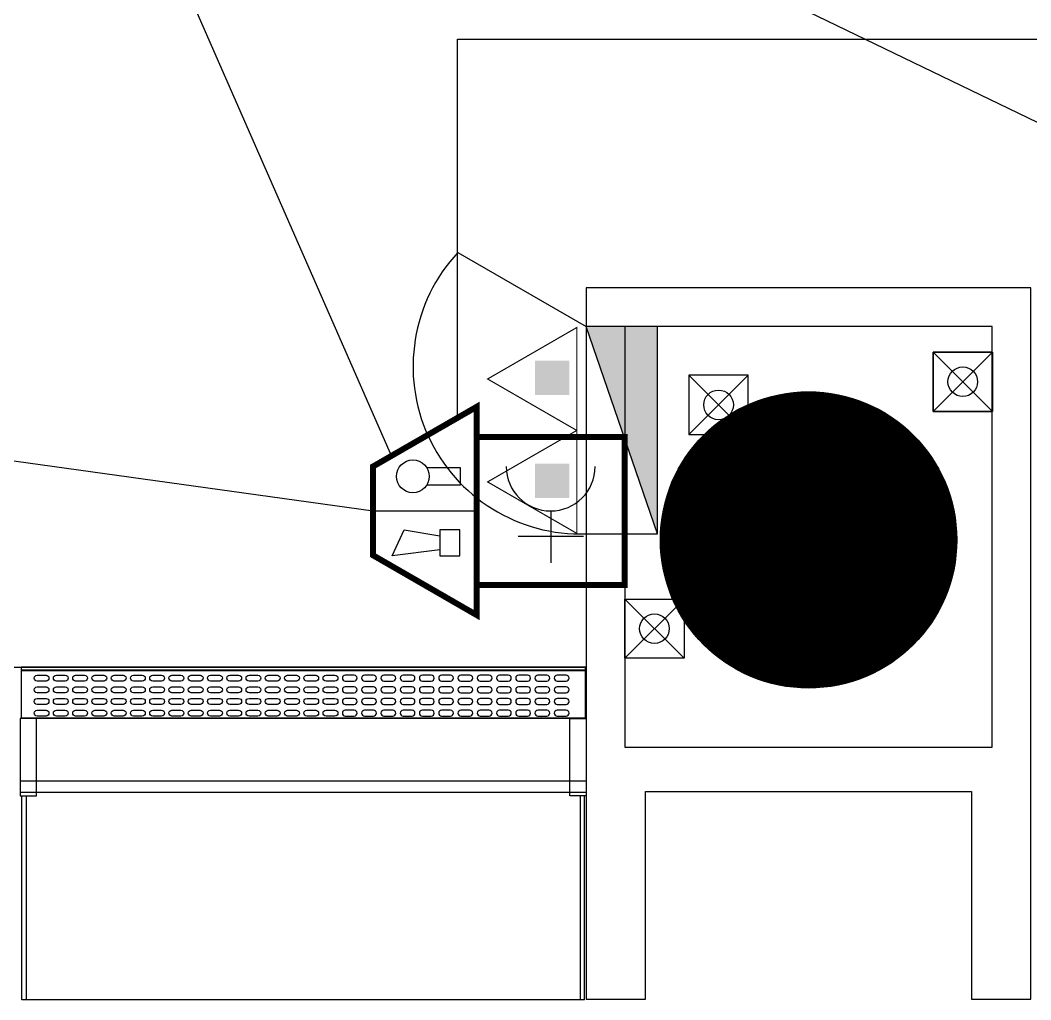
# Model space of a CAD drawing. Extents: x -284868 to 304789, y -137694 to 137894.
# Drawn here: x 199928 to 203338, y -119538 to -116232 of the extents above; entities that cross this region are included whole.
import ezdxf
from ezdxf.enums import TextEntityAlignment as Align

# ---------------------------------------------------------------- set-up
doc = ezdxf.new("R2010")
doc.units = 0
doc.layers.get('0').update_dxf_attribs({"linetype": 'CONTINUOUS'})
for name, color, linetype in [('0-建筑外轮廓', 8, 'CONTINUOUS'), ('0-建筑柱体', 251, 'CONTINUOUS'), ('0-消防栓(给排水)', 9, 'CONTINUOUS'), ('0-窗', 11, 'CONTINUOUS'), ('E-FIRE-CIRC', 120, 'CONTINUOUS'), ('EQUIP-消防', 3, 'CONTINUOUS'), ('EQUIP_消火栓', 20, 'CONTINUOUS'), ('F-地漏', 8, 'CONTINUOUS'), ('WIRE-消防电源', 2, 'TG_D'), ('灭火器', 23, 'CONTINUOUS')]:
    doc.layers.add(name, color=color, linetype=linetype)
doc.styles.get("Standard").update_dxf_attribs({"font": 'GBENOR', "bigfont": 'GBCBIG'})
doc.styles.add('TG_LINETYPE', font='SIMPLEX', dxfattribs={"width": 0.8, "height": 3, "bigfont": 'HZTXT'})
doc.linetypes.add('TG_D', pattern='A,2,-0.3,["D",TG_LINETYPE,S=0.1,R=0,X=-0.23,Y=-0.15],0', length=2.3)

# ---------------------------------------------------------------- blocks, each defined once
blk = doc.blocks.new('_YZH')
at = {"const_width": 0.5}
blk.add_lwpolyline([(-0.25, 0, 1), (0.25, 0, 1)], format="xyb", close=True, dxfattribs=at)
at = {"color": 4}
blk.add_circle((0, 0), 0.5, dxfattribs=at)
blk = doc.blocks.new('sgASGHHHH')
at = {"xscale": 1000, "yscale": 1000, "zscale": 1000}
blk.add_blockref('_YZH', (-108645.8, -936321.8), dxfattribs=at)
blk = doc.blocks.new('A$C3B8026B3')
blk.add_line((11895, 949.5), (10095, 949.5))
for points in [[(10040, 688), (10095, 688), (10095, 949.5), (10040, 949.5)], [(11950, 688), (11895, 688), (11895, 949.5), (11950, 949.5)]]:
    blk.add_lwpolyline(points, close=True)
for points in [[(11950, 737.5), (10040, 737.5)], [(11950, 700), (10040, 700)], [(11944, 0), (10046, 0)]]:
    blk.add_lwpolyline(points)
at = {"elevation": 0}
for points in [[(10046, 0), (10046, 688), (10060.5, 688), (10060.5, 0)], [(11944, 0), (11944, 688), (11929.5, 688), (11929.5, 0)]]:
    blk.add_lwpolyline(points, dxfattribs=at)
blk = doc.blocks.new('A$C06C71976')
for p, q in [((-1904, 160.1, 0), (0, 160.1)), ((-1904, 158, 0), (0, 158))]:
    blk.add_line(p, q)
blk.add_lwpolyline([(-1904, 170.5), (0, 170.5), (0, 0), (-1904, 0)], close=True)
for points in [[(-1839, 143.6), (-1809, 143.6, -1), (-1809, 123.6), (-1839, 123.6, -0.999999)], [(-1774, 143.6), (-1744, 143.6, -1), (-1744, 123.6), (-1774, 123.6, -0.999999)], [(-1709, 143.6), (-1679, 143.6, -1), (-1679, 123.6), (-1709, 123.6, -0.999999)], [(-1644, 143.6), (-1614, 143.6, -1), (-1614, 123.6), (-1644, 123.6, -0.999999)], [(-1579, 143.6), (-1549, 143.6, -1), (-1549, 123.6), (-1579, 123.6, -0.999999)], [(-1514, 143.6), (-1484, 143.6, -1), (-1484, 123.6), (-1514, 123.6, -0.999999)], [(-1449, 143.6), (-1419, 143.6, -1), (-1419, 123.6), (-1449, 123.6, -0.999999)], [(-1384, 143.6), (-1354, 143.6, -1), (-1354, 123.6), (-1384, 123.6, -0.999999)], [(-1319, 143.6), (-1289, 143.6, -1), (-1289, 123.6), (-1319, 123.6, -0.999999)], [(-1254, 143.6), (-1224, 143.6, -1), (-1224, 123.6), (-1254, 123.6, -0.999999)], [(-1189, 143.6), (-1159, 143.6, -1), (-1159, 123.6), (-1189, 123.6, -0.999999)], [(-1124, 143.6), (-1094, 143.6, -1), (-1094, 123.6), (-1124, 123.6, -0.999999)], [(-1029, 143.6), (-1059, 143.6, 1), (-1059, 123.6), (-1029, 123.6, 0.999999)], [(-964, 143.6), (-994, 143.6, 1), (-994, 123.6), (-964, 123.6, 0.999999)], [(-899, 143.6), (-929, 143.6, 1), (-929, 123.6), (-899, 123.6, 0.999999)], [(-834, 143.6), (-864, 143.6, 1), (-864, 123.6), (-834, 123.6, 0.999999)], [(-769, 143.6), (-799, 143.6, 1), (-799, 123.6), (-769, 123.6, 0.999999)], [(-704, 143.6), (-734, 143.6, 1), (-734, 123.6), (-704, 123.6, 0.999999)], [(-639, 143.6), (-669, 143.6, 1), (-669, 123.6), (-639, 123.6, 0.999999)], [(-574, 143.6), (-604, 143.6, 1), (-604, 123.6), (-574, 123.6, 0.999999)], [(-509, 143.6), (-539, 143.6, 1), (-539, 123.6), (-509, 123.6, 0.999999)], [(-444, 143.6), (-474, 143.6, 1), (-474, 123.6), (-444, 123.6, 0.999999)], [(-379, 143.6), (-409, 143.6, 1), (-409, 123.6), (-379, 123.6, 0.999999)], [(-314, 143.6), (-344, 143.6, 1), (-344, 123.6), (-314, 123.6, 0.999999)], [(-249, 143.6), (-279, 143.6, 1), (-279, 123.6), (-249, 123.6, 0.999999)], [(-184, 143.6), (-214, 143.6, 1), (-214, 123.6), (-184, 123.6, 0.999999)], [(-119, 143.6), (-149, 143.6, 1), (-149, 123.6), (-119, 123.6, 0.999999)], [(-54, 143.6), (-84, 143.6, 1), (-84, 123.6), (-54, 123.6, 0.999999)], [(-1839, 104.2), (-1809, 104.2, -1), (-1809, 84.2), (-1839, 84.2, -0.999999)], [(-1774, 104.2), (-1744, 104.2, -1), (-1744, 84.2), (-1774, 84.2, -0.999999)], [(-1709, 104.2), (-1679, 104.2, -1), (-1679, 84.2), (-1709, 84.2, -0.999999)], [(-1644, 104.2), (-1614, 104.2, -1), (-1614, 84.2), (-1644, 84.2, -0.999999)], [(-1579, 104.2), (-1549, 104.2, -1), (-1549, 84.2), (-1579, 84.2, -0.999999)], [(-1514, 104.2), (-1484, 104.2, -1), (-1484, 84.2), (-1514, 84.2, -0.999999)], [(-1449, 104.2), (-1419, 104.2, -1), (-1419, 84.2), (-1449, 84.2, -0.999999)], [(-1384, 104.2), (-1354, 104.2, -1), (-1354, 84.2), (-1384, 84.2, -0.999999)], [(-1319, 104.2), (-1289, 104.2, -1), (-1289, 84.2), (-1319, 84.2, -0.999999)], [(-1254, 104.2), (-1224, 104.2, -1), (-1224, 84.2), (-1254, 84.2, -0.999999)], [(-1189, 104.2), (-1159, 104.2, -1), (-1159, 84.2), (-1189, 84.2, -0.999999)], [(-1124, 104.2), (-1094, 104.2, -1), (-1094, 84.2), (-1124, 84.2, -0.999999)], [(-1029, 104.2), (-1059, 104.2, 1), (-1059, 84.2), (-1029, 84.2, 0.999999)], [(-964, 104.2), (-994, 104.2, 1), (-994, 84.2), (-964, 84.2, 0.999999)], [(-899, 104.2), (-929, 104.2, 1), (-929, 84.2), (-899, 84.2, 0.999999)], [(-834, 104.2), (-864, 104.2, 1), (-864, 84.2), (-834, 84.2, 0.999999)], [(-769, 104.2), (-799, 104.2, 1), (-799, 84.2), (-769, 84.2, 0.999999)], [(-704, 104.2), (-734, 104.2, 1), (-734, 84.2), (-704, 84.2, 0.999999)], [(-639, 104.2), (-669, 104.2, 1), (-669, 84.2), (-639, 84.2, 0.999999)], [(-574, 104.2), (-604, 104.2, 1), (-604, 84.2), (-574, 84.2, 0.999999)], [(-509, 104.2), (-539, 104.2, 1), (-539, 84.2), (-509, 84.2, 0.999999)], [(-444, 104.2), (-474, 104.2, 1), (-474, 84.2), (-444, 84.2, 0.999999)], [(-379, 104.2), (-409, 104.2, 1), (-409, 84.2), (-379, 84.2, 0.999999)], [(-314, 104.2), (-344, 104.2, 1), (-344, 84.2), (-314, 84.2, 0.999999)], [(-249, 104.2), (-279, 104.2, 1), (-279, 84.2), (-249, 84.2, 0.999999)], [(-184, 104.2), (-214, 104.2, 1), (-214, 84.2), (-184, 84.2, 0.999999)], [(-119, 104.2), (-149, 104.2, 1), (-149, 84.2), (-119, 84.2, 0.999999)], [(-54, 104.2), (-84, 104.2, 1), (-84, 84.2), (-54, 84.2, 0.999999)], [(-1839, 64.9), (-1809, 64.9, -1), (-1809, 44.9), (-1839, 44.9, -0.999999)], [(-1774, 64.9), (-1744, 64.9, -1), (-1744, 44.9), (-1774, 44.9, -0.999999)], [(-1709, 64.9), (-1679, 64.9, -1), (-1679, 44.9), (-1709, 44.9, -0.999999)], [(-1644, 64.9), (-1614, 64.9, -1), (-1614, 44.9), (-1644, 44.9, -0.999999)], [(-1579, 64.9), (-1549, 64.9, -1), (-1549, 44.9), (-1579, 44.9, -0.999999)], [(-1514, 64.9), (-1484, 64.9, -1), (-1484, 44.9), (-1514, 44.9, -0.999999)], [(-1449, 64.9), (-1419, 64.9, -1), (-1419, 44.9), (-1449, 44.9, -0.999999)], [(-1384, 64.9), (-1354, 64.9, -1), (-1354, 44.9), (-1384, 44.9, -0.999999)], [(-1319, 64.9), (-1289, 64.9, -1), (-1289, 44.9), (-1319, 44.9, -0.999999)], [(-1254, 64.9), (-1224, 64.9, -1), (-1224, 44.9), (-1254, 44.9, -0.999999)], [(-1189, 64.9), (-1159, 64.9, -1), (-1159, 44.9), (-1189, 44.9, -0.999999)], [(-1124, 64.9), (-1094, 64.9, -1), (-1094, 44.9), (-1124, 44.9, -0.999999)], [(-1029, 64.9), (-1059, 64.9, 1), (-1059, 44.9), (-1029, 44.9, 0.999999)], [(-964, 64.9), (-994, 64.9, 1), (-994, 44.9), (-964, 44.9, 0.999999)], [(-899, 64.9), (-929, 64.9, 1), (-929, 44.9), (-899, 44.9, 0.999999)], [(-834, 64.9), (-864, 64.9, 1), (-864, 44.9), (-834, 44.9, 0.999999)], [(-769, 64.9), (-799, 64.9, 1), (-799, 44.9), (-769, 44.9, 0.999999)], [(-704, 64.9), (-734, 64.9, 1), (-734, 44.9), (-704, 44.9, 0.999999)], [(-639, 64.9), (-669, 64.9, 1), (-669, 44.9), (-639, 44.9, 0.999999)], [(-574, 64.9), (-604, 64.9, 1), (-604, 44.9), (-574, 44.9, 0.999999)], [(-509, 64.9), (-539, 64.9, 1), (-539, 44.9), (-509, 44.9, 0.999999)], [(-444, 64.9), (-474, 64.9, 1), (-474, 44.9), (-444, 44.9, 0.999999)], [(-379, 64.9), (-409, 64.9, 1), (-409, 44.9), (-379, 44.9, 0.999999)], [(-314, 64.9), (-344, 64.9, 1), (-344, 44.9), (-314, 44.9, 0.999999)], [(-249, 64.9), (-279, 64.9, 1), (-279, 44.9), (-249, 44.9, 0.999999)], [(-184, 64.9), (-214, 64.9, 1), (-214, 44.9), (-184, 44.9, 0.999999)], [(-119, 64.9), (-149, 64.9, 1), (-149, 44.9), (-119, 44.9, 0.999999)], [(-54, 64.9), (-84, 64.9, 1), (-84, 44.9), (-54, 44.9, 0.999999)], [(-1839, 25.5), (-1809, 25.5, -1), (-1809, 5.5), (-1839, 5.5, -0.999999)], [(-1774, 25.5), (-1744, 25.5, -1), (-1744, 5.5), (-1774, 5.5, -0.999999)], [(-1709, 25.5), (-1679, 25.5, -1), (-1679, 5.5), (-1709, 5.5, -0.999999)], [(-1644, 25.5), (-1614, 25.5, -1), (-1614, 5.5), (-1644, 5.5, -0.999999)], [(-1579, 25.5), (-1549, 25.5, -1), (-1549, 5.5), (-1579, 5.5, -0.999999)], [(-1514, 25.5), (-1484, 25.5, -1), (-1484, 5.5), (-1514, 5.5, -0.999999)], [(-1449, 25.5), (-1419, 25.5, -1), (-1419, 5.5), (-1449, 5.5, -0.999999)], [(-1384, 25.5), (-1354, 25.5, -1), (-1354, 5.5), (-1384, 5.5, -0.999999)], [(-1319, 25.5), (-1289, 25.5, -1), (-1289, 5.5), (-1319, 5.5, -0.999999)], [(-1254, 25.5), (-1224, 25.5, -1), (-1224, 5.5), (-1254, 5.5, -0.999999)], [(-1189, 25.5), (-1159, 25.5, -1), (-1159, 5.5), (-1189, 5.5, -0.999999)], [(-1124, 25.5), (-1094, 25.5, -1), (-1094, 5.5), (-1124, 5.5, -0.999999)], [(-1029, 25.5), (-1059, 25.5, 1), (-1059, 5.5), (-1029, 5.5, 0.999999)], [(-964, 25.5), (-994, 25.5, 1), (-994, 5.5), (-964, 5.5, 0.999999)], [(-899, 25.5), (-929, 25.5, 1), (-929, 5.5), (-899, 5.5, 0.999999)], [(-834, 25.5), (-864, 25.5, 1), (-864, 5.5), (-834, 5.5, 0.999999)], [(-769, 25.5), (-799, 25.5, 1), (-799, 5.5), (-769, 5.5, 0.999999)], [(-704, 25.5), (-734, 25.5, 1), (-734, 5.5), (-704, 5.5, 0.999999)], [(-639, 25.5), (-669, 25.5, 1), (-669, 5.5), (-639, 5.5, 0.999999)], [(-574, 25.5), (-604, 25.5, 1), (-604, 5.5), (-574, 5.5, 0.999999)], [(-509, 25.5), (-539, 25.5, 1), (-539, 5.5), (-509, 5.5, 0.999999)], [(-444, 25.5), (-474, 25.5, 1), (-474, 5.5), (-444, 5.5, 0.999999)], [(-379, 25.5), (-409, 25.5, 1), (-409, 5.5), (-379, 5.5, 0.999999)], [(-314, 25.5), (-344, 25.5, 1), (-344, 5.5), (-314, 5.5, 0.999999)], [(-249, 25.5), (-279, 25.5, 1), (-279, 5.5), (-249, 5.5, 0.999999)], [(-184, 25.5), (-214, 25.5, 1), (-214, 5.5), (-184, 5.5, 0.999999)], [(-119, 25.5), (-149, 25.5, 1), (-149, 5.5), (-119, 5.5, 0.999999)], [(-54, 25.5), (-84, 25.5, 1), (-84, 5.5), (-54, 5.5, 0.999999)]]:
    blk.add_lwpolyline(points, format="xyb", close=True)
blk = doc.blocks.new('A$C678165FB')
blk.add_lwpolyline([(-36630.5, 3800), (-36630.5, -530.5), (-25800, -530.5)])
at = {"xscale": -1}
blk.add_blockref('A$C06C71976', (-27707, -700.5), dxfattribs=at)
blk = doc.blocks.new('A$C10332E08')
for p, q in [((250, 0), (0, 250)), ((250, 250), (0, 0))]:
    blk.add_line(p, q)
blk.add_lwpolyline([(0, 250), (250, 250), (250, 0), (0, 0)], close=True)
blk = doc.blocks.new('A$C2AC726D9')
for centre in [(11570.6, -50816.5), (11570.6, -50816.5), (10746.6, -50894.7, 0), (10530, -51650)]:
    blk.add_circle(centre, 50)
at = {"zscale": 0.8}
for p, xscale, yscale, rotation in [((11470.6, -50716.5), 0.8, 0.8, 270), ((11470.6, -50916.5), -0.8, 0.8, 270), ((10846.6, -50794.7, 0), -0.8000000000000078, 0.8000000000000078, 90), ((10430, -51550), 0.8, 0.8, 270)]:
    blk.add_blockref('A$C10332E08', p, dxfattribs=dict(at, xscale=xscale, yscale=yscale, rotation=rotation))
blk = doc.blocks.new('$equip$00002656')
for p, q in [((-0.5, 1), (-0.5, 0)), ((0.5, 1), (-0.5, 1)), ((0.5, 0), (0.5, 1)), ((0, 0.5), (0, 0.15)), ((-0.2185, 0.3306), (0.2221, 0.3306)), ((-0.5, 0), (0.5, 0))]:
    blk.add_line(p, q)
at = {"const_width": 0.04}
blk.add_lwpolyline([(-0.5, 1), (0.5, 1), (0.5, 0), (-0.5, 0), (-0.5, 1), (0.5, 1)], dxfattribs=at)
blk.add_arc((0, 0.8), 0.3, 180, 0)
for p in [(0, 1), (-0.5, 0.5), (0.5, 0.5), (0, 0)]:
    blk.add_point(p)
at = {"color": 7, "flags": 1}
for tag, height, p in [('B', 0.4, (0.7619, 0.2922)), ('A', 0.00002, (0, 0))]:
    blk.add_attdef(tag, text='', height=height, dxfattribs=at).set_placement(p, align=Align.MIDDLE_CENTER)
blk = doc.blocks.new('$equip$00002679')
for p, q in [((-0.2997, 0.6986), (-0.7027, 0)), ((0.3003, 0.6986), (-0.2997, 0.6986)), ((0.3003, 0.6986), (-0.2997, 0.6986)), ((0.0003, 0.6986), (0.0003, 0)), ((0.7027, 0), (0.3003, 0.6986)), ((-0.2635, 0.2491), (-0.3035, 0.5691)), ((-0.3035, 0.5691), (-0.1275, 0.4891)), ((-0.1275, 0.4891), (-0.1675, 0.2491)), ((0.1736, 0.1103), (0.1736, 0.3383)), ((0.2936, 0.3383), (0.2936, 0.1103)), ((-0.3035, 0.2491), (-0.3035, 0.1131)), ((-0.1275, 0.2491), (-0.3035, 0.2491)), ((-0.1275, 0.1131), (-0.1275, 0.2491)), ((-0.3035, 0.1131), (-0.1275, 0.1131)), ((0.2936, 0.1103), (0.1736, 0.1103)), ((-0.7027, 0), (0.7027, 0))]:
    blk.add_line(p, q)
at = {"const_width": 0.04}
for points in [[(-0.2997, 0.6986), (0.3003, 0.6986), (0.7027, 0), (-0.7027, 0), (-0.2997, 0.6986), (0.3003, 0.6986)], [(-0.2994, 0.6986), (0.3006, 0.6986), (0.703, 0), (-0.7024, 0), (-0.2994, 0.6986), (0.3006, 0.6986)]]:
    blk.add_lwpolyline(points, dxfattribs=at)
blk.add_circle((0.2336, 0.4303), 0.1108)
for p in [(0.0003, 0.6986), (-0.5009, 0.3493), (0.5015, 0.3493), (0, 0)]:
    blk.add_point(p)
at = {"color": 7, "flags": 1}
for tag, height, p in [('B', 0.4, (0.9608, 0.2991)), ('A', 0.00002, (0, 0))]:
    blk.add_attdef(tag, text='', height=height, dxfattribs=at).set_placement(p, align=Align.MIDDLE_CENTER)
blk = doc.blocks.new('A$C55A223CA')
at = {"layer": '灭火器'}
for points in [[(122.8, 412.6), (122.8, 296.8), (238.6, 296.8), (238.6, 412.6)], [(470.2, 412.6), (470.2, 296.8), (586, 296.8), (586, 412.6)]]:
    blk.add_hatch(color=256, dxfattribs=at).paths.add_polyline_path(points)
at = {"layer": 'EQUIP_消火栓'}
for p, q in [((1.7, 240), (1.7, 0)), ((1.7, 0), (701.7, 240)), ((701.7, 240), (1.7, 240)), ((701.7, 0), (701.7, 240)), ((1.7, 0), (701.7, 0))]:
    blk.add_line(p, q, dxfattribs=at)
blk.add_lwpolyline([(951.7, 673), (701.7, 240)], dxfattribs=at)
at = {"layer": 'EQUIP_消火栓', "color": 250}
blk.add_arc((566.6, 259.2), 565.3, 47.065, 181.9423, dxfattribs=at)
at = {"layer": 'EQUIP_消火栓'}
blk.add_solid([(701.7, 0), (701.7, 240), (1.7, 0)], dxfattribs=at)
at = {"layer": '灭火器', "const_width": 3.86}
for points in [[(177, 572.9), (3.3, 272), (350.7, 272), (177, 572.9)], [(524.4, 572.9), (350.7, 272), (698.1, 272), (524.4, 572.9)]]:
    blk.add_lwpolyline(points, dxfattribs=at)

msp = doc.modelspace()

# ---------------------------------------------------------------- linework, layer by layer
at = {"layer": '0-建筑外轮廓', "color": 42}
msp.add_lwpolyline([(201837.8, -117135.8), (201837.8, -119535.8), (202037.8, -119535.8), (202037.8, -118835.8), (203137.8, -118835.8), (203137.8, -119535.8), (203337.8, -119535.8), (203337.8, -117135.8)], close=True, dxfattribs=at)
at = {"layer": '0-建筑外轮廓', "color": 251}
msp.add_lwpolyline([(201967.8, -117265.8), (201967.8, -118685.8), (203207.8, -118685.8), (203207.8, -117265.8)], close=True, dxfattribs=at)
at = {"layer": 'E-FIRE-CIRC'}
for points in [[(200424.7, -115158.8), (204198.3, -116980.9)], [(201180.3, -117702.5), (200174.7, -115408.8)], [(194512.8, -116968.5), (201118.4, -117888.1)]]:
    msp.add_lwpolyline(points, dxfattribs=at)
at = {"layer": 'WIRE-消防电源', "ltscale": 1000}
msp.add_lwpolyline([(201402.8, -117574.4), (201402.8, -116295.8), (207397.7, -116295.8)], dxfattribs=at)

# ---------------------------------------------------------------- block references
at = {"layer": '0-建筑柱体'}
msp.add_blockref('sgASGHHHH', (311233.6, 818335.5), dxfattribs=at)
at = {"layer": '0-消防栓(给排水)', "color": 0}
msp.add_blockref('A$C2AC726D9', (191537.8, -66635.8), dxfattribs=at)
at = {"layer": '0-窗'}
msp.add_blockref('A$C3B8026B3', (189887.8, -119538.5), dxfattribs=at)
at = {"layer": 'EQUIP-消防', "ltscale": 3, "xscale": 500, "yscale": 500, "zscale": 500, "rotation": 89.99999999999999}
msp.add_blockref('$equip$00002679', (201467.8, -117888.5), dxfattribs=at)
at = {"layer": 'EQUIP-消防', "ltscale": 3, "xscale": 500, "yscale": 500, "zscale": 500}
msp.add_blockref('$equip$00002656', (201717.8, -118138.5), dxfattribs=at)
at = {"layer": 'EQUIP_消火栓', "rotation": 90}
msp.add_blockref('A$C55A223CA', (202077.8, -117967.5), dxfattribs=at)
at = {"layer": 'F-地漏'}
msp.add_blockref('A$C678165FB', (227637.8, -117885.8), dxfattribs=at)

doc.saveas('drawing.dxf')
